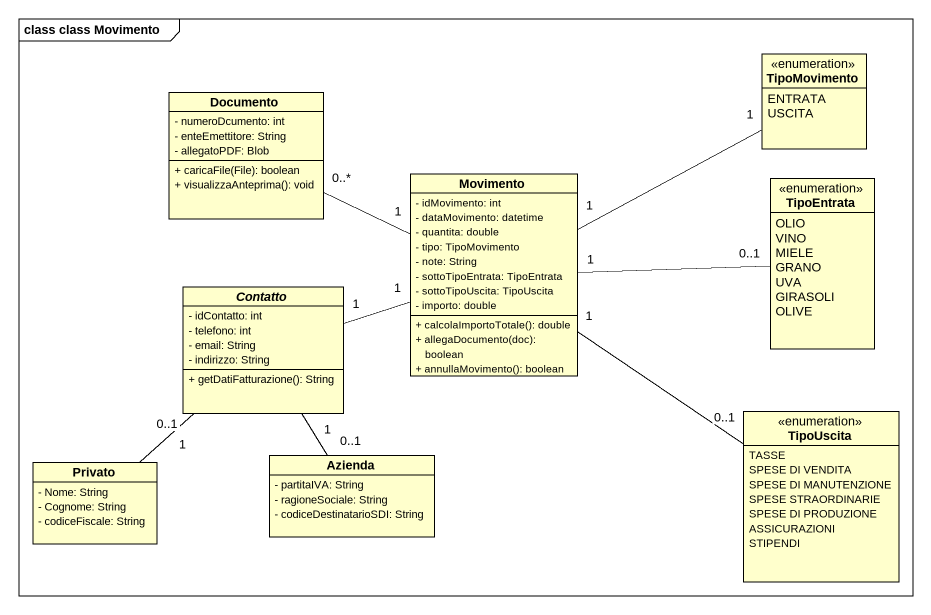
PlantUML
@startuml
mainframe class class Movimento
hide circle
hide empty members
skinparam classAttributeIconSize 0
enum TipoMovimento {
  ENTRATA
  USCITA
}
class Documento {
  - numeroDcumento: int
  - enteEmettitore: String
  - allegatoPDF: Blob
  + caricaFile(File): boolean
  + visualizzaAnteprima(): void
}
class Movimento {
  - idMovimento: int
  - dataMovimento: datetime
  - quantita: double
  - tipo: TipoMovimento
  - note: String
  - sottoTipoEntrata: TipoEntrata
  - sottoTipoUscita: TipoUscita
  - importo: double
  + calcolaImportoTotale(): double
  + allegaDocumento(doc): boolean
  + annullaMovimento(): boolean
}
enum TipoEntrata {
  OLIO
  VINO
  MIELE
  GRANO
  UVA
  GIRASOLI
  OLIVE
}
abstract class Contatto {
  - idContatto: int
  - telefono: int
  - email: String
  - indirizzo: String
  + getDatiFatturazione(): String
}
enum TipoUscita {
  TASSE
  SPESE DI VENDITA
  SPESE DI MANUTENZIONE
  SPESE STRAORDINARIE
  SPESE DI PRODUZIONE
  ASSICURAZIONI
  STIPENDI
}
class Privato {
  - Nome: String
  - Cognome: String
  - codiceFiscale: String
}
class Azienda {
  - partitaIVA: String
  - ragioneSociale: String
  - codiceDestinatarioSDI: String
}
Movimento "1" -right- "1" TipoMovimento
Movimento "1" -left- "0..*" Documento
Movimento "1" -right- "0..1" TipoEntrata
Movimento "1" -left- "1" Contatto
Movimento "1" -- "0..1" TipoUscita
Contatto "1" -- "0..1" Privato
Contatto "1" -- "0..1" Azienda
@enduml
